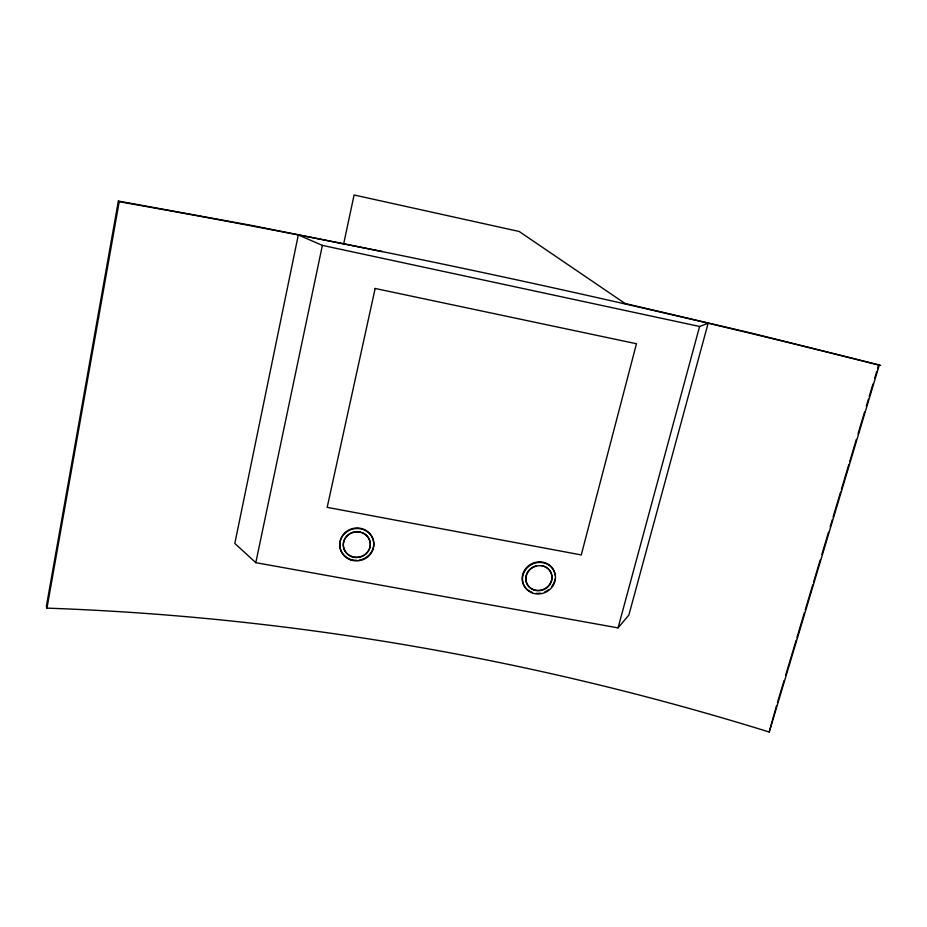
<?xml version="1.0" encoding="UTF-8"?>
<svg xmlns="http://www.w3.org/2000/svg" width="927" height="927" viewBox="0 0 927 927"><rect width="100%" height="100%" fill="white"/><g stroke="black" fill="none" stroke-linecap="round" stroke-linejoin="round"><path stroke-width="1.39" d="M382.411 251.599L251.275 225.365L118.343 201.043L46.35 606.374L46.964 608.135C291.889 616.71 535.25 659.352 769.213 732.017L879.271 365.099L752.226 333.303L625.007 303.465M46.964 608.135L119.212 201.727L118.343 201.043M255.806 562.666L322.376 245.388L298.32 234.937L234.821 543.431L255.806 562.666L618.054 627.892L628.877 615.03L708.135 323.256L699.595 326.478L322.376 245.388M343.546 244.461L354.091 194.983L519.143 231.472L625.992 304.126M618.054 627.892L699.595 326.478M776.571 705.505L769.213 732.017M777.405 702.736L784.057 680.557M785.714 675.018L796.108 640.372M796.942 637.591L804.416 612.643M805.25 609.873L812.724 584.925M813.558 582.156L820.21 559.978M821.867 554.427L828.518 532.249M830.186 526.71L832.261 519.78M833.095 517.011L840.569 492.063M841.403 489.282L848.889 464.334M849.723 461.565L856.363 439.386M858.031 433.848L864.682 411.669M866.339 406.119L868.425 399.189M869.248 396.42L872.991 383.94M874.659 378.401L876.733 371.472M877.568 368.703L878.808 364.543L880.65 365.435M119.212 201.727C374.496 246.617 627.996 301.484 879.271 365.099M554.983 579.143A16.698 15.55 -25 0 1 551.565 586.768M548.471 589.769A16.698 15.55 -25 0 1 544.717 591.947M540.545 593.153A16.698 15.55 -25 0 1 536.258 593.303M532.121 592.388A16.698 15.55 -25 0 1 522.643 574.763A16.698 15.55 -25 0 1 539.723 561.855A16.698 15.55 -25 0 1 555.076 575.041M541.484 565.563A13.245 12.341 -25 0 1 549.723 584.288A13.245 12.341 -25 0 1 528.019 585.516A13.245 12.341 -25 0 1 536.049 565.864M361.831 532.434A13.534 12.804 -11 0 1 365.493 554.079A13.534 12.804 -11 0 1 343.581 547.37A13.534 12.804 -11 0 1 360.522 532.04M350.464 559.282A17.057 16.13 -11 0 1 344.033 533.639A17.057 16.13 -11 0 1 371.739 536.188A17.057 16.13 -11 0 1 359.189 560.082M356.698 560.302A17.057 16.13 -11 0 1 351.623 559.653M375.157 288.471L327.173 507.347L581.264 554.937L636.467 343.743L375.157 288.471M532.33 592.967A16.709 15.562 -25 0 0 555.377 575.632A16.709 15.562 -25 0 0 529.201 566.015A16.709 15.562 -25 0 0 532.33 592.967M533.72 589.931A13.256 12.341 -25 0 0 551.994 576.165A13.256 12.341 -25 0 0 531.217 568.552A13.256 12.341 -25 0 0 533.72 589.931M351.785 556.721A13.546 12.804 -11 0 0 370.209 542.654A13.546 12.804 -11 0 0 348.494 534.786A13.546 12.804 -11 0 0 351.785 556.721M350.441 559.838A17.08 16.153 -11 0 0 373.708 542.098A17.08 16.153 -11 0 0 346.316 532.168A17.08 16.153 -11 0 0 350.441 559.838"/></g></svg>
